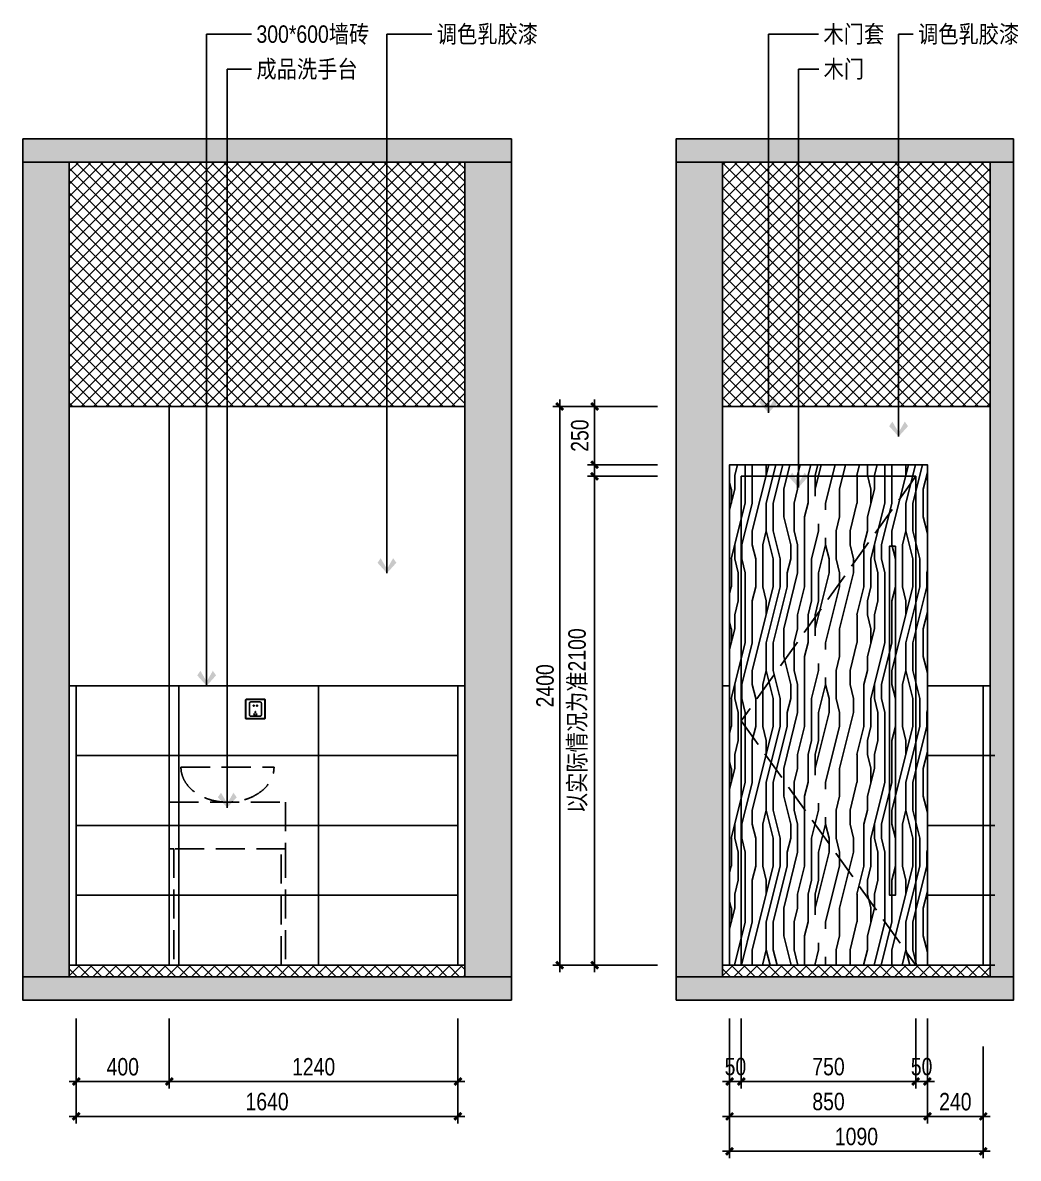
# Model space of a CAD drawing. Extents: x 468514 to 728049, y -74127 to 69080.
# Drawn here: x 625838 to 630116, y 845 to 5724 of the extents above; entities that cross this region are included whole.
import ezdxf

# ---------------------------------------------------------------- set-up
doc = ezdxf.new("R2010")
doc.units = 0
doc.header["$LTSCALE"] = 500
doc.header["$MEASUREMENT"] = 0
doc.linetypes.add('DASH', pattern=[0.35, 0.25, -0.1])
doc.layers.get('Defpoints').update_dxf_attribs({"color": 229})
for name, color, linetype in [('E 立面填充', 250, 'Continuous'), ('E 立面墙体', 245, 'Continuous'), ('E 立面家具、洁具', 153, 'Continuous'), ('E 立面材料分格线', 8, 'Continuous'), ('E 立面材料类别线', 154, 'Continuous'), ('E 立面标注尺寸', 9, 'Continuous'), ('E 立面装饰完成线', 225, 'Continuous'), ('E 立面门', 107, 'Continuous')]:
    doc.layers.add(name, color=color, linetype=linetype)
doc.styles.add('PDC DIM', font='PMingLiU-ExtB.ttf', dxfattribs={"width": 0.85})
doc.dimstyles.new('PDC-A2', dxfattribs={"dimscale": 0, "dimtxt": 2.5, "dimasz": 1, "dimexe": 1, "dimexo": 1, "dimgap": 0.7, "dimtad": 1, "dimdec": 0, "dimtxsty": 'PDC DIM', "dimblk": 'ARCHTICK', "dimcen": 1, "dimdle": 1, "dimclrd": 8, "dimclre": 8, "dimclrt": 9, "dimadec": 0, "dimazin": 0, "dimtfac": 1, "dimtdec": 0, "dimtix": 1, "dimtmove": 2, "dimatfit": 3, "dimldrblk": 'PDC A2 T R', "dimfxl": 10, "dimfxlon": 1, "dimarcsym": 0})

# ---------------------------------------------------------------- blocks, each defined once
blk = doc.blocks.new('ffffaasd')
at = {"linetype": 'DASH', "lineweight": -2, "ltscale": 20}
for p, q in [((69855.2, 418079.7), (69855.2, 418028.7)), ((69901.2, 418084.7), (69860.2, 418084.7)), ((69906.2, 418079.7), (69906.2, 418028.7)), ((69901.2, 418023.7), (69860.2, 418023.7))]:
    blk.add_line(p, q, dxfattribs=at)
for points in [[(69843.2, 418011.7), (69918.2, 418011.7, 0.414214), (69923.2, 418016.7), (69923.2, 418091.7, 0.414214), (69918.2, 418096.7), (69843.2, 418096.7, 0.414214), (69838.2, 418091.7), (69838.2, 418016.7, 0.414214)], [(69843.2, 418013.7), (69918.2, 418013.7, 0.414214), (69921.2, 418016.7), (69921.2, 418091.7, 0.414214), (69918.2, 418094.7), (69843.2, 418094.7, 0.414214), (69840.2, 418091.7), (69840.2, 418016.7, 0.414214)]]:
    blk.add_lwpolyline(points, format="xyb", close=True, dxfattribs=at)
for points in [[(69873.7, 418066.6), (69875.7, 418066.6), (69875.7, 418071.6), (69873.7, 418071.6)], [(69887.7, 418066.6), (69885.7, 418066.6), (69885.7, 418071.6), (69887.7, 418071.6)]]:
    blk.add_lwpolyline(points, dxfattribs=at)
for points in [[(69875.8, 418028.1), (69877.7, 418028.6), (69876.2, 418034.4), (69874.2, 418033.9)], [(69879.7, 418037.6), (69881.7, 418037.6), (69881.7, 418043.6), (69879.7, 418043.6)], [(69885.6, 418028.1), (69883.7, 418028.6), (69885.2, 418034.4), (69887.2, 418033.9)]]:
    blk.add_lwpolyline(points, close=True, dxfattribs=at)
for centre, radius, start, end in [((69860.2, 418079.7), 5, 90, 180), ((69901.2, 418079.7), 5, 0, 90), ((69860.2, 418028.7), 5, 180, 270), ((69873.9, 418069.1), 2.51, 93.6471, 266.3529), ((69887.5, 418069.1), 2.51, 273.6471, 86.3529), ((69901.2, 418028.7), 5, 270, 0)]:
    blk.add_arc(centre, radius, start, end, dxfattribs=at)
blk = doc.blocks.new('d34')
at = {"linetype": 'ByBlock', "lineweight": -2}
blk.add_blockref('ffffaasd', (0, 0), dxfattribs=at)
blk = doc.blocks.new('_ArchTick')
at = {"color": 0, "linetype": 'ByBlock', "const_width": 0.4}
blk.add_lwpolyline([(-0.5, -0.5), (0.5, 0.5)], dxfattribs=at)
blk = doc.blocks.new('*D1713')
at = {"layer": 'Defpoints', "color": 0, "transparency": 16777216}
for p in [(628295.7, 3775), (628595.7, 3775), (628595.7, 1675)]:
    blk.add_point(p, dxfattribs=at)
at = {"layer": 'E 立面标注尺寸', "color": 8, "lineweight": -2, "transparency": 16777216}
for p, q in [((628565.7, 3775), (628265.7, 3775)), ((628295.7, 1645), (628295.7, 3805)), ((628565.7, 1675), (628265.7, 1675))]:
    blk.add_line(p, q, dxfattribs=at)
at = {"layer": 'E 立面标注尺寸', "color": 8, "lineweight": -2, "transparency": 16777216, "xscale": 29.99999882274668, "yscale": 29.99999882274668, "zscale": 29.99999882274668}
for p, rotation in [((628295.7, 3775), 90), ((628295.7, 1675), 270)]:
    blk.add_blockref('_ArchTick', p, dxfattribs=dict(at, rotation=rotation))
at = {"layer": 'E 立面标注尺寸', "color": 9, "transparency": 16777216, "insert": (628224.3, 2725), "char_height": 75, "attachment_point": 5, "rotation": 90, "style": 'PDC DIM'}
blk.add_mtext('{\\fSimSun|b0|i0|c134|p2;以实际情况为准}2100', dxfattribs=at)
blk = doc.blocks.new('PDC A2 T R')
at = {"color": 0, "linetype": 'ByBlock'}
blk.add_line((0, 0), (-2, 0), dxfattribs=at)
for points in [[(-2.15, 0.89), (-1.49, 1.35), (-0.6, 0), (0, 0)], [(-2.15, -0.89), (-1.49, -1.35), (-0.6, 0), (0, 0)]]:
    blk.add_solid(points, dxfattribs=at)
blk = doc.blocks.new('*D1714')
at = {"layer": 'Defpoints', "color": 0, "transparency": 16777216}
for p in [(628295.7, 4075), (628595.7, 4075), (628595.7, 3825)]:
    blk.add_point(p, dxfattribs=at)
at = {"layer": 'E 立面标注尺寸', "color": 8, "lineweight": -2, "transparency": 16777216}
for p, q in [((628295.7, 3795), (628295.7, 4105)), ((628565.7, 4075), (628265.7, 4075)), ((628565.7, 3825), (628265.7, 3825))]:
    blk.add_line(p, q, dxfattribs=at)
at = {"layer": 'E 立面标注尺寸', "color": 8, "lineweight": -2, "transparency": 16777216, "xscale": 29.99999882274668, "yscale": 29.99999882274668, "zscale": 29.99999882274668}
for p, rotation in [((628295.7, 4075), 90), ((628295.7, 3825), 270)]:
    blk.add_blockref('_ArchTick', p, dxfattribs=dict(at, rotation=rotation))
at = {"layer": 'E 立面标注尺寸', "color": 9, "transparency": 16777216, "insert": (628232.2, 3950), "char_height": 75, "attachment_point": 5, "rotation": 90, "style": 'PDC DIM'}
blk.add_mtext('250', dxfattribs=at)
blk = doc.blocks.new('*D1715')
at = {"layer": 'Defpoints', "color": 0, "transparency": 16777216}
for p in [(628595.7, 4075), (628145.7, 1675), (628595.7, 1675)]:
    blk.add_point(p, dxfattribs=at)
at = {"layer": 'E 立面标注尺寸', "color": 8, "lineweight": -2, "transparency": 16777216}
for p, q in [((628145.7, 4105), (628145.7, 1645)), ((628445.7, 4075), (628115.7, 4075)), ((628445.7, 1675), (628115.7, 1675))]:
    blk.add_line(p, q, dxfattribs=at)
at = {"layer": 'E 立面标注尺寸', "color": 8, "lineweight": -2, "transparency": 16777216, "xscale": 29.99999882274668, "yscale": 29.99999882274668, "zscale": 29.99999882274668}
for p, rotation in [((628145.7, 4075), 90), ((628145.7, 1675), 270)]:
    blk.add_blockref('_ArchTick', p, dxfattribs=dict(at, rotation=rotation))
at = {"layer": 'E 立面标注尺寸', "color": 9, "transparency": 16777216, "insert": (628082.9, 2875), "char_height": 75, "attachment_point": 5, "rotation": 90, "style": 'PDC DIM'}
blk.add_mtext('2400', dxfattribs=at)
blk = doc.blocks.new('*D1743')
at = {"layer": 'Defpoints', "color": 0, "transparency": 16777216}
for p in [(626068.1, 1475), (626468.1, 1475), (626468.1, 1175)]:
    blk.add_point(p, dxfattribs=at)
at = {"layer": 'E 立面标注尺寸', "color": 8, "lineweight": -2, "transparency": 16777216}
for p, q in [((626068.1, 1445), (626068.1, 1145)), ((626468.1, 1445), (626468.1, 1145)), ((626038.1, 1175), (626498.1, 1175))]:
    blk.add_line(p, q, dxfattribs=at)
at = {"layer": 'E 立面标注尺寸', "color": 8, "lineweight": -2, "transparency": 16777216, "xscale": 29.99999882274668, "yscale": 29.99999882274668, "zscale": 29.99999882274668, "rotation": 180}
blk.add_blockref('_ArchTick', (626068.1, 1175), dxfattribs=at)
at = {"layer": 'E 立面标注尺寸', "color": 8, "lineweight": -2, "transparency": 16777216, "xscale": 29.99999882274668, "yscale": 29.99999882274668, "zscale": 29.99999882274668}
blk.add_blockref('_ArchTick', (626468.1, 1175), dxfattribs=at)
at = {"layer": 'E 立面标注尺寸', "color": 9, "transparency": 16777216, "insert": (626268.1, 1237.8), "char_height": 75, "attachment_point": 5, "style": 'PDC DIM'}
blk.add_mtext('400', dxfattribs=at)
blk = doc.blocks.new('*D1744')
at = {"layer": 'Defpoints', "color": 0, "transparency": 16777216}
for p in [(626468.1, 1475), (627708.1, 1475), (627708.1, 1175)]:
    blk.add_point(p, dxfattribs=at)
at = {"layer": 'E 立面标注尺寸', "color": 8, "lineweight": -2, "transparency": 16777216}
for p, q in [((626468.1, 1445), (626468.1, 1145)), ((627708.1, 1445), (627708.1, 1145)), ((626438.1, 1175), (627738.1, 1175))]:
    blk.add_line(p, q, dxfattribs=at)
at = {"layer": 'E 立面标注尺寸', "color": 8, "lineweight": -2, "transparency": 16777216, "xscale": 29.99999882274668, "yscale": 29.99999882274668, "zscale": 29.99999882274668, "rotation": 180}
blk.add_blockref('_ArchTick', (626468.1, 1175), dxfattribs=at)
at = {"layer": 'E 立面标注尺寸', "color": 8, "lineweight": -2, "transparency": 16777216, "xscale": 29.99999882274668, "yscale": 29.99999882274668, "zscale": 29.99999882274668}
blk.add_blockref('_ArchTick', (627708.1, 1175), dxfattribs=at)
at = {"layer": 'E 立面标注尺寸', "color": 9, "transparency": 16777216, "insert": (627088.1, 1237.8), "char_height": 75, "attachment_point": 5, "style": 'PDC DIM'}
blk.add_mtext('1240', dxfattribs=at)
blk = doc.blocks.new('*D1745')
at = {"layer": 'Defpoints', "color": 0, "transparency": 16777216}
for p in [(626068.1, 1475), (627708.1, 1475), (626068.1, 1025)]:
    blk.add_point(p, dxfattribs=at)
at = {"layer": 'E 立面标注尺寸', "color": 8, "lineweight": -2, "transparency": 16777216}
for p, q in [((626068.1, 1325), (626068.1, 995)), ((627708.1, 1325), (627708.1, 995)), ((627738.1, 1025), (626038.1, 1025))]:
    blk.add_line(p, q, dxfattribs=at)
at = {"layer": 'E 立面标注尺寸', "color": 8, "lineweight": -2, "transparency": 16777216, "xscale": 29.99999882274668, "yscale": 29.99999882274668, "zscale": 29.99999882274668, "rotation": 180}
blk.add_blockref('_ArchTick', (626068.1, 1025), dxfattribs=at)
at = {"layer": 'E 立面标注尺寸', "color": 8, "lineweight": -2, "transparency": 16777216, "xscale": 29.99999882274668, "yscale": 29.99999882274668, "zscale": 29.99999882274668}
blk.add_blockref('_ArchTick', (627708.1, 1025), dxfattribs=at)
at = {"layer": 'E 立面标注尺寸', "color": 9, "transparency": 16777216, "insert": (626888.1, 1088.2), "char_height": 75, "attachment_point": 5, "style": 'PDC DIM'}
blk.add_mtext('1640', dxfattribs=at)
blk = doc.blocks.new('*D1746')
at = {"layer": 'Defpoints', "color": 0, "transparency": 16777216}
for p in [(628875.7, 1475), (628925.7, 1475), (628925.7, 1175)]:
    blk.add_point(p, dxfattribs=at)
at = {"layer": 'E 立面标注尺寸', "color": 8, "lineweight": -2, "transparency": 16777216}
for p, q in [((628875.7, 1445), (628875.7, 1145)), ((628925.7, 1445), (628925.7, 1145)), ((628875.7, 1175), (628845.7, 1175)), ((628875.7, 1175), (628925.7, 1175)), ((628925.7, 1175), (628955.7, 1175))]:
    blk.add_line(p, q, dxfattribs=at)
at = {"layer": 'E 立面标注尺寸', "color": 8, "lineweight": -2, "transparency": 16777216, "xscale": 29.99999882274668, "yscale": 29.99999882274668, "zscale": 29.99999882274668}
blk.add_blockref('_ArchTick', (628875.7, 1175), dxfattribs=at)
at = {"layer": 'E 立面标注尺寸', "color": 8, "lineweight": -2, "transparency": 16777216, "xscale": 29.99999882274668, "yscale": 29.99999882274668, "zscale": 29.99999882274668, "rotation": 180}
blk.add_blockref('_ArchTick', (628925.7, 1175), dxfattribs=at)
at = {"layer": 'E 立面标注尺寸', "color": 9, "transparency": 16777216, "insert": (628900.7, 1238.5), "char_height": 75, "attachment_point": 5, "style": 'PDC DIM'}
blk.add_mtext('50', dxfattribs=at)
blk = doc.blocks.new('*D1747')
at = {"layer": 'Defpoints', "color": 0, "transparency": 16777216}
for p in [(628925.7, 1475), (629675.7, 1475), (629675.7, 1175)]:
    blk.add_point(p, dxfattribs=at)
at = {"layer": 'E 立面标注尺寸', "color": 8, "lineweight": -2, "transparency": 16777216}
for p, q in [((628925.7, 1445), (628925.7, 1145)), ((629675.7, 1445), (629675.7, 1145)), ((628895.7, 1175), (629705.7, 1175))]:
    blk.add_line(p, q, dxfattribs=at)
at = {"layer": 'E 立面标注尺寸', "color": 8, "lineweight": -2, "transparency": 16777216, "xscale": 29.99999882274668, "yscale": 29.99999882274668, "zscale": 29.99999882274668, "rotation": 180}
blk.add_blockref('_ArchTick', (628925.7, 1175), dxfattribs=at)
at = {"layer": 'E 立面标注尺寸', "color": 8, "lineweight": -2, "transparency": 16777216, "xscale": 29.99999882274668, "yscale": 29.99999882274668, "zscale": 29.99999882274668}
blk.add_blockref('_ArchTick', (629675.7, 1175), dxfattribs=at)
at = {"layer": 'E 立面标注尺寸', "color": 9, "transparency": 16777216, "insert": (629300.7, 1238.5), "char_height": 75, "attachment_point": 5, "style": 'PDC DIM'}
blk.add_mtext('750', dxfattribs=at)
blk = doc.blocks.new('*D1748')
at = {"layer": 'Defpoints', "color": 0, "transparency": 16777216}
for p in [(629675.7, 1475), (629725.7, 1475), (629725.7, 1175)]:
    blk.add_point(p, dxfattribs=at)
at = {"layer": 'E 立面标注尺寸', "color": 8, "lineweight": -2, "transparency": 16777216}
for p, q in [((629675.7, 1445), (629675.7, 1145)), ((629725.7, 1445), (629725.7, 1145)), ((629675.7, 1175), (629645.7, 1175)), ((629675.7, 1175), (629725.7, 1175)), ((629725.7, 1175), (629755.7, 1175))]:
    blk.add_line(p, q, dxfattribs=at)
at = {"layer": 'E 立面标注尺寸', "color": 8, "lineweight": -2, "transparency": 16777216, "xscale": 29.99999882274668, "yscale": 29.99999882274668, "zscale": 29.99999882274668}
blk.add_blockref('_ArchTick', (629675.7, 1175), dxfattribs=at)
at = {"layer": 'E 立面标注尺寸', "color": 8, "lineweight": -2, "transparency": 16777216, "xscale": 29.99999882274668, "yscale": 29.99999882274668, "zscale": 29.99999882274668, "rotation": 180}
blk.add_blockref('_ArchTick', (629725.7, 1175), dxfattribs=at)
at = {"layer": 'E 立面标注尺寸', "color": 9, "transparency": 16777216, "insert": (629700.7, 1238.5), "char_height": 75, "attachment_point": 5, "style": 'PDC DIM'}
blk.add_mtext('50', dxfattribs=at)
blk = doc.blocks.new('*D1749')
at = {"layer": 'Defpoints', "color": 0, "transparency": 16777216}
for p in [(629725.7, 1475), (629965.7, 1475), (629725.7, 1025)]:
    blk.add_point(p, dxfattribs=at)
at = {"layer": 'E 立面标注尺寸', "color": 8, "lineweight": -2, "transparency": 16777216}
for p, q in [((629725.7, 1325), (629725.7, 995)), ((629965.7, 1325), (629965.7, 995)), ((629995.7, 1025), (629695.7, 1025))]:
    blk.add_line(p, q, dxfattribs=at)
at = {"layer": 'E 立面标注尺寸', "color": 8, "lineweight": -2, "transparency": 16777216, "xscale": 29.99999882274668, "yscale": 29.99999882274668, "zscale": 29.99999882274668, "rotation": 180}
blk.add_blockref('_ArchTick', (629725.7, 1025), dxfattribs=at)
at = {"layer": 'E 立面标注尺寸', "color": 8, "lineweight": -2, "transparency": 16777216, "xscale": 29.99999882274668, "yscale": 29.99999882274668, "zscale": 29.99999882274668}
blk.add_blockref('_ArchTick', (629965.7, 1025), dxfattribs=at)
at = {"layer": 'E 立面标注尺寸', "color": 9, "transparency": 16777216, "insert": (629845.7, 1087.8), "char_height": 75, "attachment_point": 5, "style": 'PDC DIM'}
blk.add_mtext('240', dxfattribs=at)
blk = doc.blocks.new('*D1750')
at = {"layer": 'Defpoints', "color": 0, "transparency": 16777216}
for p in [(628875.7, 1475), (629725.7, 1475), (628875.7, 1025)]:
    blk.add_point(p, dxfattribs=at)
at = {"layer": 'E 立面标注尺寸', "color": 8, "lineweight": -2, "transparency": 16777216}
for p, q in [((628875.7, 1325), (628875.7, 995)), ((629725.7, 1325), (629725.7, 995)), ((629755.7, 1025), (628845.7, 1025))]:
    blk.add_line(p, q, dxfattribs=at)
at = {"layer": 'E 立面标注尺寸', "color": 8, "lineweight": -2, "transparency": 16777216, "xscale": 29.99999882274668, "yscale": 29.99999882274668, "zscale": 29.99999882274668, "rotation": 180}
blk.add_blockref('_ArchTick', (628875.7, 1025), dxfattribs=at)
at = {"layer": 'E 立面标注尺寸', "color": 8, "lineweight": -2, "transparency": 16777216, "xscale": 29.99999882274668, "yscale": 29.99999882274668, "zscale": 29.99999882274668}
blk.add_blockref('_ArchTick', (629725.7, 1025), dxfattribs=at)
at = {"layer": 'E 立面标注尺寸', "color": 9, "transparency": 16777216, "insert": (629300.7, 1088.5), "char_height": 75, "attachment_point": 5, "style": 'PDC DIM'}
blk.add_mtext('850', dxfattribs=at)
blk = doc.blocks.new('*D1751')
at = {"layer": 'Defpoints', "color": 0, "transparency": 16777216}
for p in [(628875.7, 1475), (629965.7, 1475), (629965.7, 875)]:
    blk.add_point(p, dxfattribs=at)
at = {"layer": 'E 立面标注尺寸', "color": 8, "lineweight": -2, "transparency": 16777216}
for p, q in [((628875.7, 1175), (628875.7, 845)), ((629965.7, 1175), (629965.7, 845)), ((628845.7, 875), (629995.7, 875))]:
    blk.add_line(p, q, dxfattribs=at)
at = {"layer": 'E 立面标注尺寸', "color": 8, "lineweight": -2, "transparency": 16777216, "xscale": 29.99999882274668, "yscale": 29.99999882274668, "zscale": 29.99999882274668, "rotation": 180}
blk.add_blockref('_ArchTick', (628875.7, 875), dxfattribs=at)
at = {"layer": 'E 立面标注尺寸', "color": 8, "lineweight": -2, "transparency": 16777216, "xscale": 29.99999882274668, "yscale": 29.99999882274668, "zscale": 29.99999882274668}
blk.add_blockref('_ArchTick', (629965.7, 875), dxfattribs=at)
at = {"layer": 'E 立面标注尺寸', "color": 9, "transparency": 16777216, "insert": (629420.7, 938.2), "char_height": 75, "attachment_point": 5, "style": 'PDC DIM'}
blk.add_mtext('1090', dxfattribs=at)
blk = doc.blocks.new('343')
at = {"linetype": 'DASH'}
blk.add_lwpolyline([(623243.7, 37191.3), (623643.7, 37191.3)], dxfattribs=at)
for points in [[(623193.7, 37041.3), (623693.7, 37041.3), (623693.7, 36841.3), (623193.7, 36841.3)], [(623193.7, 36841.3), (623213.7, 36841.3), (623213.7, 36341.3), (623193.7, 36341.3)], [(623673.7, 36841.3), (623693.7, 36841.3), (623693.7, 36341.3), (623673.7, 36341.3)]]:
    blk.add_lwpolyline(points, close=True, dxfattribs=at)
blk.add_ellipse((623443.7, 37191.3), major_axis=(200, 0), ratio=0.75, start_param=3.141593, end_param=6.283185, dxfattribs=at)

msp = doc.modelspace()

# ---------------------------------------------------------------- hatches: boundary and pattern name
at = {"layer": 'E 立面填充'}
h = msp.add_hatch(dxfattribs=at)
h.set_pattern_fill('ANSI37', color=256, scale=300)
h.set_pattern_definition([(45, (-6585.483, 0), (-26.5165043, 26.5165043), []), (135, (-6585.483, 0), (-26.5165043, -26.5165043), [])])
h.paths.add_polyline_path([(626038.1, 4075), (627738.1, 4075), (627738.1, 5125), (626038.1, 5125)])
h = msp.add_hatch(dxfattribs=at)
h.set_pattern_fill('ANSI37', color=256, scale=300)
h.set_pattern_definition([(45, (-9429.606, 0), (-26.5165043, 26.5165043), []), (135, (-9429.606, 0), (-26.5165043, -26.5165043), [])])
h.paths.add_polyline_path([(628845.7, 4075), (629995.7, 4075), (629995.7, 5125), (628845.7, 5125)])
h = msp.add_hatch(dxfattribs=at)
h.set_pattern_fill('_USER', color=256, scale=600, angle=90, pattern_type=0)
h.set_pattern_definition([(90, (627708.05, 1675), (-600, 4e-14), [])])
h.paths.add_polyline_path([(626068.1, 1675), (626468.1, 1675), (626468.1, 4075), (626068.1, 4075)])
h.paths.add_polyline_path([(627708.1, 2875), (626468.1, 2875), (626468.1, 1675), (627708.1, 1675)])
h = msp.add_hatch(dxfattribs=at)
h.set_pattern_fill('木纹5', color=256, scale=150, angle=90, pattern_type=2)
h.set_pattern_definition([(90, (119347.74, 0), (-600, 4e-14), [120, -180, 60, -240]), (90, (119332.74, 420), (-600, 4e-14), [120, -480]), (90, (119302.74, 360), (-600, 4e-14), [60, -540]), (90, (119287.74, 30), (-600, 4e-14), [30, -420, 30, -120]), (90, (119257.74, 240), (-600, 4e-14), [120, -180, 30, -270]), (90, (119242.74, 90), (-600, 4e-14), [90, -510]), (90, (119227.74, 240), (-600, 4e-14), [180, -420]), (90, (119212.74, 60), (-600, 4e-14), [120, -480]), (90, (119197.74, 300), (-600, 4e-14), [300, -300]), (90, (119167.74, 120), (-600, 4e-14), [60, -180, 120, -240]), (90, (119152.74, 540), (-600, 4e-14), [120, -480]), (90, (119137.74, 420), (-600, 4e-14), [60, -540]), (90, (119122.74, 300), (-600, 4e-14), [60, -540]), (90, (119107.74, 0), (-600, 4e-14), [120, -480]), (90, (119092.74, 300), (-600, 4e-14), [120, -480]), (90, (119062.74, 300), (-600, 4e-14), [120, -120, 120, -240]), (90, (119032.74, 180), (-600, 4e-14), [60, -300, 120, -120]), (90, (119017.74, 300), (-600, 4e-14), [180, -420]), (90, (118987.74, 300), (-600, 4e-14), [120, -480]), (90, (118972.74, 60), (-600, 4e-14), [180, -240, 60, -120]), (90, (118942.74, 60), (-600, 4e-14), [300, -300]), (90, (118927.74, 420), (-600, 4e-14), [60, -540]), (90, (118912.74, 240), (-600, 4e-14), [120, -480]), (90, (118897.74, 120), (-600, 4e-14), [60, -240, 60, -240]), (90, (118882.74, 60), (-600, 4e-14), [60, -180, 120, -240]), (90, (118867.74, 180), (-600, 4e-14), [60, -300, 60, -180]), (90, (118852.74, 300), (-600, 4e-14), [180, -420]), (90, (118822.74, 60), (-600, 4e-14), [120, -480]), (90, (118807.74, 360), (-600, 4e-14), [60, -540]), (90, (118792.74, 480), (-600, 4e-14), [60, -540]), (104.036243, (119302.74, 420), (2e-08, 600), [61.8, -2412.0633]), (104.036243, (119167.74, 480), (2e-08, 600), [61.8, -2412.0633]), (104.036243, (118807.74, 420), (2e-08, 600), [61.8, -2412.0633]), (104.036243, (119032.74, 240), (2e-08, 600), [61.8, -2412.0633]), (104.036243, (118942.74, 360), (2e-08, 600), [61.8, -2412.0633]), (104.036243, (118987.74, 420), (2e-08, 600), [61.8, -2412.0633]), (104.036243, (118882.74, 120), (2e-08, 600), [61.8, -2412.0633]), (104.036243, (118912.74, 360), (2e-08, 600), [61.8, -2412.0633]), (104.036243, (119137.74, 480), (2e-08, 600), [123.6, -2350.2633]), (104.036243, (119092.74, 420), (2e-08, 600), [123.6, -2350.2633]), (104.036243, (119062.74, 420), (2e-08, 600), [123.6, -2350.2633]), (255.963757, (119257.74, 240), (2e-08, -600), [61.8, -123.6, 61.8, -2226.6633]), (255.963757, (119167.74, 120), (2e-08, -600), [61.8, -2412.0633]), (255.963757, (118897.74, 120), (2e-08, -600), [123.6, -2350.2633]), (284.036243, (119332.74, 420), (-2e-08, -600), [61.8, -2412.0633]), (75.963757, (119332.74, 540), (-2e-08, 600), [61.8, -2412.0633]), (75.963757, (119122.74, 360), (-2e-08, 600), [61.8, -2412.0633]), (75.963757, (119017.74, 480), (-2e-08, 600), [61.8, -2412.0633]), (75.963757, (118972.74, 240), (-2e-08, 600), [61.8, -2412.0633]), (75.963757, (118897.74, 180), (-2e-08, 600), [61.8, -2412.0633]), (75.963757, (118867.74, 240), (-2e-08, 600), [61.8, -2412.0633]), (75.963757, (118972.74, 240), (-2e-08, 600), [61.8, -2412.0633]), (75.963757, (118882.74, 420), (-2e-08, 600), [247.2, -2226.6633]), (75.963757, (119287.74, 60), (-2e-08, 600), [247.2, -2226.6633]), (75.963757, (119242.74, 120), (-2e-08, 600), [247.2, -2226.6633]), (75.963757, (119212.74, 180), (-2e-08, 600), [61.8, -123.6, 123.6, -2164.8633]), (75.963757, (119167.74, 180), (-2e-08, 600), [123.6, -123.6, 123.6, -2103.0633]), (75.963757, (119107.74, 120), (-2e-08, 600), [247.2, -2226.6633]), (75.963757, (119062.74, 60), (-2e-08, 600), [247.2, -2226.6633]), (75.963757, (119032.74, 60), (-2e-08, 600), [247.2, -2226.6633]), (75.963757, (118852.74, 480), (-2e-08, 600), [61.8, -2412.0633]), (75.963768, (118792.74, 540), (-0.000115, 600), [123.6, -2350.2633]), (75.963768, (118822.74, 180), (-0.000115, 600), [123.6, -2350.2633]), (75.963758, (119347.74, 120), (-1e-05, 600), [247.2, -2226.6633]), (75.963758, (118927.74, 480), (-1e-05, 600), [185.4, -2288.4633]), (75.963758, (118972.74, 540), (-1e-05, 600), [370.8, -2103.0633])])
h.paths.add_polyline_path([(629725.7, 3825), (628875.7, 3825), (628875.7, 1675), (629725.7, 1675)])
h = msp.add_hatch(dxfattribs=at)
h.set_pattern_fill('_USER', color=256, scale=300, pattern_type=0)
h.set_pattern_definition([(0, (626068.05, 1675), (0, 300), [])])
h.paths.add_polyline_path([(626468.1, 2875), (626068.1, 2875), (626068.1, 1675), (626468.1, 1675)])
h.paths.add_polyline_path([(627708.1, 2875), (626468.1, 2875), (626468.1, 1675), (627708.1, 1675)])
h = msp.add_hatch(dxfattribs=at)
h.set_pattern_fill('_USER', color=256, scale=600, angle=90, pattern_type=0)
h.set_pattern_definition([(90, (628925.7, 4075), (-600, 4e-14), [])])
h.paths.add_polyline_path([(630015.7, 2875), (629725.7, 2875), (629725.7, 1675), (630015.7, 1675)])
h = msp.add_hatch(dxfattribs=at)
h.set_pattern_fill('_USER', color=256, scale=300, pattern_type=0)
h.set_pattern_definition([(0, (630015.68, 1675), (0, 300), [])])
h.paths.add_polyline_path([(630015.7, 2875), (629725.7, 2875), (629725.7, 1675), (630015.7, 1675)])
at = {"layer": 'E 立面墙体'}
h = msp.add_hatch(color=250, dxfattribs=at)
h.dxf.hatch_style = 1
h.paths.add_polyline_path([(625838.1, 5225), (627938.1, 5225), (627938.1, 5125), (625838.1, 5125)])
h = msp.add_hatch(color=250, dxfattribs=at)
h.dxf.hatch_style = 1
h.paths.add_polyline_path([(630095.7, 5225), (628645.7, 5225), (628645.7, 5125), (630095.7, 5125)])
h = msp.add_hatch(dxfattribs=at)
h.set_pattern_fill('钢筋混凝土', color=250, scale=10, pattern_type=2)
h.set_pattern_definition([(45, (131944.085, 0), (-35.355339, 35.355339), []), (50, (131944.085, 0), (71.726018, -6.2752135), [7.5, -82.5]), (355, (131944.085, 0), (-13.875133, 75.219213), [6, -66]), (100.4514, (131950.06, -0.52), (57.850938, 68.943954), [6.374019, -70.114211]), (46.1842, (131944.085, 20), (106.724105, -16.551901), [11.25, -123.75]), (96.6356, (131952.98, 18.62), (93.46627, 97.411787), [9.56103, -105.1713]), (351.1842, (131944.09, 20), (93.466195, 97.41186), [9, -99]), (21, (131954.085, 15), (59.690705, -40.261889), [7.5, -82.5]), (326, (131954.085, 15), (24.331533, 72.515005), [6, -66]), (71.4514, (131959.06, 11.645), (84.022263, 32.25305), [6.374019, -70.114211]), (37.5, (131944.085, 0), (1.2159855, 33.2893854), [0.5, -65.2, 0.5, -67, 0.5, -66.25]), (7.5, (131944.085, 0), (26.3069537, 39.4411712), [0.5, -38.2, 0.5, -63.7, 0.5, -25.25]), (327.5, (131921.785, 0), (53.3822436, -2.2554872), [0.5, -25, 0.5, -78, 0.5, -103.5]), (317.5, (131911.785, 0), (58.318617, 10.0104982), [0.5, -32.5, 0.5, -51.8, 0.5, -73.5])])
h.paths.add_polyline_path([(626038.1, 1625), (625838.1, 1625), (625838.1, 5125), (626038.1, 5125)])
h = msp.add_hatch(dxfattribs=at)
h.set_pattern_fill('钢筋混凝土', color=250, scale=10, pattern_type=2)
h.set_pattern_definition([(45, (126044.085, 0), (-35.355339, 35.355339), []), (50, (126044.085, 0), (71.726018, -6.2752135), [7.5, -82.5]), (355, (126044.085, 0), (-13.875133, 75.219213), [6, -66]), (100.4514, (126050.06, -0.52), (57.850938, 68.943954), [6.374019, -70.114211]), (46.1842, (126044.085, 20), (106.724105, -16.551901), [11.25, -123.75]), (96.6356, (126052.98, 18.62), (93.46627, 97.411787), [9.561029, -105.1713]), (351.1842, (126044.09, 20), (93.466195, 97.41186), [9, -99]), (21, (126054.085, 15), (59.690705, -40.261889), [7.5, -82.5]), (326, (126054.085, 15), (24.331533, 72.515005), [6, -66]), (71.4514, (126059.06, 11.645), (84.022263, 32.25305), [6.374019, -70.114211]), (37.5, (126044.085, 0), (1.2159855, 33.2893854), [0.5, -65.2, 0.5, -67, 0.5, -66.25]), (7.5, (126044.085, 0), (26.3069537, 39.4411712), [0.5, -38.2, 0.5, -63.7, 0.5, -25.25]), (327.5, (126021.785, 0), (53.3822436, -2.2554872), [0.5, -25, 0.5, -78, 0.5, -103.5]), (317.5, (126011.785, 0), (58.318617, 10.0104982), [0.5, -32.5, 0.5, -51.8, 0.5, -73.5])])
h.paths.add_polyline_path([(627738.1, 1625), (627938.1, 1625), (627938.1, 5125), (627738.1, 5125)])
h = msp.add_hatch(dxfattribs=at)
h.set_pattern_fill('钢筋混凝土', color=250, scale=10, pattern_type=2)
h.set_pattern_definition([(45, (128301.713, 0), (-35.355339, 35.355339), []), (50, (128301.71, 0), (71.726018, -6.2752135), [7.5, -82.5]), (355, (128301.71, 0), (-13.875133, 75.219213), [6, -66]), (100.4514, (128307.69, -0.52), (57.850938, 68.943954), [6.374019, -70.114211]), (46.1842, (128301.71, 20), (106.724105, -16.551901), [11.25, -123.75]), (96.6356, (128310.61, 18.62), (93.46627, 97.411787), [9.561029, -105.1713]), (351.1842, (128301.71, 20), (93.466195, 97.41186), [9, -99]), (21, (128311.71, 15), (59.690705, -40.261889), [7.5, -82.5]), (326, (128311.71, 15), (24.331533, 72.515005), [6, -66]), (71.4514, (128316.69, 11.645), (84.022263, 32.25305), [6.374019, -70.114211]), (37.5, (128301.713, 0), (1.2159855, 33.2893854), [0.5, -65.2, 0.5, -67, 0.5, -66.25]), (7.5, (128301.713, 0), (26.3069537, 39.4411712), [0.5, -38.2, 0.5, -63.7, 0.5, -25.25]), (327.5, (128279.413, 0), (53.3822436, -2.2554872), [0.5, -25, 0.5, -78, 0.5, -103.5]), (317.5, (128269.413, 0), (58.318617, 10.0104982), [0.5, -32.5, 0.5, -51.8, 0.5, -73.5])])
h.paths.add_polyline_path([(628845.7, 1625), (628645.7, 1625), (628645.7, 5125), (628845.7, 5125)])
h = msp.add_hatch(dxfattribs=at)
h.set_pattern_fill('钢筋混凝土', color=250, scale=10, pattern_type=2)
h.set_pattern_definition([(45, (134751.713, 0), (-35.355339, 35.355339), []), (50, (134751.71, 0), (71.726018, -6.2752135), [7.5, -82.5]), (355, (134751.71, 0), (-13.875133, 75.219213), [6, -66]), (100.4514, (134757.69, -0.52), (57.850938, 68.943954), [6.374019, -70.114211]), (46.1842, (134751.71, 20), (106.724105, -16.551901), [11.25, -123.75]), (96.6356, (134760.61, 18.62), (93.46627, 97.411787), [9.56103, -105.1713]), (351.1842, (134751.71, 20), (93.466195, 97.41186), [9, -99]), (21, (134761.71, 15), (59.690705, -40.261889), [7.5, -82.5]), (326, (134761.71, 15), (24.331533, 72.515005), [6, -66]), (71.4514, (134766.69, 11.645), (84.022263, 32.25305), [6.374019, -70.114211]), (37.5, (134751.713, 0), (1.2159855, 33.2893854), [0.5, -65.2, 0.5, -67, 0.5, -66.25]), (7.5, (134751.713, 0), (26.3069537, 39.4411712), [0.5, -38.2, 0.5, -63.7, 0.5, -25.25]), (327.5, (134729.413, 0), (53.3822436, -2.2554872), [0.5, -25, 0.5, -78, 0.5, -103.5]), (317.5, (134719.413, 0), (58.318617, 10.0104982), [0.5, -32.5, 0.5, -51.8, 0.5, -73.5])])
h.paths.add_polyline_path([(629995.7, 1625), (630095.7, 1625), (630095.7, 5125), (629995.7, 5125)])
h = msp.add_hatch(dxfattribs=at)
h.set_pattern_fill('ANSI37', color=250, scale=300)
h.set_pattern_definition([(45, (131944.085, 0), (-26.5165043, 26.5165043), []), (135, (131944.085, 0), (-26.5165043, -26.5165043), [])])
h.paths.add_polyline_path([(626038.1, 1675), (627738.1, 1675), (627738.1, 1625), (626038.1, 1625)])
h = msp.add_hatch(dxfattribs=at)
h.set_pattern_fill('ANSI37', color=250, scale=300)
h.set_pattern_definition([(45, (134751.713, 0), (-26.5165043, 26.5165043), []), (135, (134751.713, 0), (-26.5165043, -26.5165043), [])])
h.paths.add_polyline_path([(629995.7, 1675), (628845.7, 1675), (628845.7, 1625), (629995.7, 1625)])
h = msp.add_hatch(color=250, dxfattribs=at)
h.dxf.hatch_style = 1
h.paths.add_polyline_path([(627938.1, 1525), (625838.1, 1525), (625838.1, 1625), (627938.1, 1625)])
h = msp.add_hatch(color=250, dxfattribs=at)
h.dxf.hatch_style = 1
h.paths.add_polyline_path([(628645.7, 1525), (630095.7, 1525), (630095.7, 1625), (628645.7, 1625)])

# ---------------------------------------------------------------- linework, layer by layer
at = {"layer": 'E 立面填充'}
for p, q in [((627738.1, 2875), (626038.1, 2875)), ((628875.7, 2875), (628845.7, 2875)), ((629995.7, 2875), (629725.7, 2875))]:
    msp.add_line(p, q, dxfattribs=at)
at = {"layer": 'E 立面墙体'}
for points in [[(625838.1, 5225), (627938.1, 5225), (627938.1, 5125), (625838.1, 5125)], [(630095.7, 5225), (628645.7, 5225), (628645.7, 5125), (630095.7, 5125)], [(626038.1, 1625), (625838.1, 1625), (625838.1, 5125), (626038.1, 5125)], [(627738.1, 1625), (627938.1, 1625), (627938.1, 5125), (627738.1, 5125)], [(628845.7, 1625), (628645.7, 1625), (628645.7, 5125), (628845.7, 5125)], [(629995.7, 1625), (630095.7, 1625), (630095.7, 5125), (629995.7, 5125)], [(627938.1, 1525), (625838.1, 1525), (625838.1, 1625), (627938.1, 1625)], [(628645.7, 1525), (630095.7, 1525), (630095.7, 1625), (628645.7, 1625)]]:
    msp.add_lwpolyline(points, close=True, dxfattribs=at)
at = {"layer": 'E 立面材料分格线', "linetype": 'DASH'}
msp.add_lwpolyline([(629675.7, 3775), (628925.7, 2725), (629675.7, 1675)], dxfattribs=at)
at = {"layer": 'E 立面材料类别线'}
msp.add_lwpolyline([(626468.1, 4075), (626468.1, 1675)], dxfattribs=at)
at = {"layer": 'E 立面装饰完成线'}
for p, q in [((626068.1, 1675), (626068.1, 2875)), ((627708.1, 1675), (627708.1, 2875)), ((628875.7, 1675), (628875.7, 2875)), ((629965.7, 1675), (629965.7, 2875))]:
    msp.add_line(p, q, dxfattribs=at)
for points in [[(626038.1, 4075), (627738.1, 4075), (627738.1, 5125), (626038.1, 5125)], [(628845.7, 4075), (629995.7, 4075), (629995.7, 5125), (628845.7, 5125)], [(626038.1, 1675), (627738.1, 1675), (627738.1, 1625), (626038.1, 1625)], [(629995.7, 1675), (628845.7, 1675), (628845.7, 1625), (629995.7, 1625)]]:
    msp.add_lwpolyline(points, close=True, dxfattribs=at)
at = {"layer": 'E 立面门'}
for points in [[(629725.7, 1675), (629725.7, 3825), (628875.7, 3825), (628875.7, 1675)], [(629675.7, 1675), (629675.7, 3775), (628925.7, 3775), (628925.7, 1675)]]:
    msp.add_lwpolyline(points, dxfattribs=at)
for points in [[(628925.7, 1675), (629675.7, 1675), (629675.7, 3775), (628925.7, 3775)], [(629588.2, 3475), (629563.2, 3475), (629563.2, 1975), (629588.2, 1975)]]:
    msp.add_lwpolyline(points, close=True, dxfattribs=at)

# ---------------------------------------------------------------- block references
at = {"layer": 'E 立面家具、洁具', "linetype": 'DASH', "ltscale": 20}
msp.add_blockref('d34', (556957.3, -415279.2), dxfattribs=at)
at = {"layer": 'E 立面家具、洁具'}
msp.add_blockref('343', (3274.3, -34666.3), dxfattribs=at)

# ---------------------------------------------------------------- texts
at = {"layer": 'E 立面标注尺寸', "color": 9, "char_height": 75, "attachment_point": 1, "style": 'PDC DIM'}
for s, insert in [('{\\fPMingLiU-ExtB|b0|i0|c136|p18;300*600\\fPMingLiU|b0|i0|c136|p18;墙砖}', (626842.5, 5712.5)), ('{\\fSimSun|b0|i0|c134|p2;调色乳胶漆}', (627617.4, 5712.5)), ('{\\fPMingLiU|b0|i0|c134|p18;木门套}', (629279, 5712.5)), ('{\\fSimSun|b0|i0|c134|p2;调色乳胶漆}', (629685.2, 5712.5)), ('{\\fPMingLiU|b0|i0|c136|p18;成品洗手台}', (626842.6, 5562.5)), ('{\\fPMingLiU|b0|i0|c134|p18;木门}', (629279.4, 5562.5))]:
    msp.add_mtext(s, dxfattribs=dict(at, insert=insert))

# ---------------------------------------------------------------- dimensions: what is measured, and where the dimension line sits
at = {"layer": 'E 立面标注尺寸'}
for base, p1, p2, picture, middle in [((628145.7, 1675), (628595.7, 4075), (628595.7, 1675), '*D1715', (628082.9, 2875)), ((628295.7, 4075), (628595.7, 3825), (628595.7, 4075), '*D1714', (628232.2, 3950))]:
    dim = msp.add_linear_dim(base=base, p1=p1, p2=p2, angle=90, dimstyle='PDC-A2', override={"dimscale": 29.999999}, dxfattribs=at)
    dim.commit()
    dim.dimension.update_dxf_attribs({"geometry": picture, "text_midpoint": middle})
dim = msp.add_linear_dim(base=(628295.7, 3775), p1=(628595.7, 1675), p2=(628595.7, 3775), angle=90, text='{\\fSimSun|b0|i0|c134|p2;以实际情况为准}<>', dimstyle='PDC-A2', override={"dimscale": 29.999999}, dxfattribs=at)
dim.commit()
dim.dimension.update_dxf_attribs({"geometry": '*D1713', "text_midpoint": (628224.3, 2725)})
for base, p1, p2, picture, middle in [((626468.1, 1175), (626068.1, 1475), (626468.1, 1475), '*D1743', (626268.1, 1237.8)), ((626068.1, 1025), (627708.1, 1475), (626068.1, 1475), '*D1745', (626888.1, 1088.2)), ((627708.1, 1175), (626468.1, 1475), (627708.1, 1475), '*D1744', (627088.1, 1237.8)), ((628925.7, 1175), (628875.7, 1475), (628925.7, 1475), '*D1746', (628900.7, 1238.5)), ((628875.7, 1025), (629725.7, 1475), (628875.7, 1475), '*D1750', (629300.7, 1088.5)), ((629965.7, 875), (628875.7, 1475), (629965.7, 1475), '*D1751', (629420.7, 938.2)), ((629675.7, 1175), (628925.7, 1475), (629675.7, 1475), '*D1747', (629300.7, 1238.5)), ((629725.7, 1175), (629675.7, 1475), (629725.7, 1475), '*D1748', (629700.7, 1238.5)), ((629725.7, 1025), (629965.7, 1475), (629725.7, 1475), '*D1749', (629845.7, 1087.8))]:
    dim = msp.add_linear_dim(base=base, p1=p1, p2=p2, dimstyle='PDC-A2', override={"dimscale": 29.999999}, dxfattribs=at)
    dim.commit()
    dim.dimension.update_dxf_attribs({"geometry": picture, "text_midpoint": middle})

# ---------------------------------------------------------------- leaders
at = {"layer": 'E 立面标注尺寸', "annotation_type": 0, "has_hookline": 1, "hookline_direction": 0}
for points, text_width in [([(626628.4, 2875), (626628.4, 5675), (626821.5, 5675)], 487.1), ([(629043.3, 4047.7), (629043.3, 5675), (629258, 5675)], 265), ([(626717, 2351.2), (626717, 5525), (626821.6, 5525)], 441.6), ([(629171.7, 3726.9), (629171.7, 5525), (629258.4, 5525)], 168.1)]:
    msp.add_leader(points, dimstyle='PDC-A2', override={"dimscale": 30.000004, "dimtad": 0}, dxfattribs=dict(at, text_width=text_width))
at = {"layer": 'E 立面标注尺寸'}
for points in [[(627403.2, 3358.9), (627403.2, 5675), (627596.4, 5675)], [(629601.9, 3945.7), (629601.9, 5675), (629664.2, 5675)]]:
    msp.add_leader(points, dimstyle='PDC-A2', override={"dimscale": 30.000004, "dimtad": 0}, dxfattribs=at)

doc.saveas('drawing.dxf')
